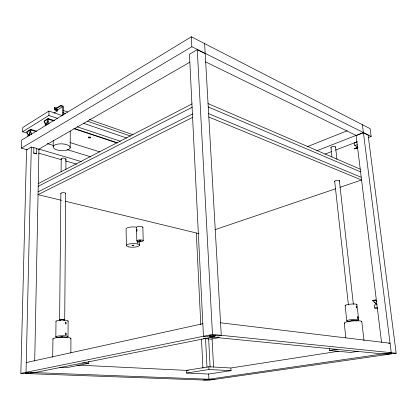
<?xml version="1.0" encoding="UTF-8"?>
<svg xmlns="http://www.w3.org/2000/svg" width="417" height="417" viewBox="0 0 417 417"><rect width="100%" height="100%" fill="white"/><g stroke="black" fill="none" stroke-linecap="round" stroke-linejoin="round"><path stroke-width="0.63" d="M70.16 147.821A8.517 3.404 2.3 0 0 58.046 144.047A8.517 3.404 2.3 0 0 56.837 149.885A8.517 3.404 2.3 0 0 70.16 147.821L70.264 130.995M70.859 352.871L70.932 338.588M64.713 320.006L65.704 193.055M65.891 169.62L65.969 159.2M68.018 336.639L68.117 321.1M62.712 115.519L62.795 106.59L60.778 105.882L55.206 109.363M63.217 115.092L63.301 106.236L60.783 105.345L54.71 109.15M60.778 105.882L60.783 105.345M59.615 320.027L60.877 193.352M61.09 171.919L61.216 158.924M54.95 109.186L57.447 110.02L54.95 109.186L54.955 108.545M52.714 357.27L52.943 338.807M57.416 110.041L57.457 109.384M57.546 110.343L57.556 109.812M62.795 106.59L57.718 109.754L57.702 110.818L53.892 113.184M55.826 336.78L56.003 321.163M53.188 146.758L53.277 140.242M54.419 109.723L54.45 107.32L54.419 109.723L57.489 110.786M48.096 118.511L46.318 124.501L45.641 124.912L44.046 121.013L48.096 118.511L54.653 120.701M48.961 111.031L22.763 127.519L22.648 131.777L48.888 115.452L48.961 111.031L62.628 115.712M34.72 360.913L38.953 149.307L36.42 148.561M30.618 129.306L28.903 135.118L28.267 135.504L26.803 131.668L30.618 129.306L36.529 131.167M33.871 147.811L31.311 147.055L26.026 372.313L28.867 372.423L25.395 373.121L31.009 373.33L29.284 373.674M381.545 342.294L356.108 135.634L363.436 132.778L368.112 135.113L396.15 353.215L208.828 380.215L20.85 373.366L26.563 149.839L31.311 147.055M27.345 149.849L21.413 148.129L21.637 140.102L191.346 36.785L370.15 128.676L371.161 136.442L368.122 137.6M28.267 135.504L29.425 135.275L31.124 130.005M45.641 124.912L46.162 125.084L46.84 124.673L48.607 119.236M62.805 336.733L61.018 336.717L61.419 336.837M26.792 132.199L30.608 129.843L35.966 131.527M21.413 148.129L191.851 46.709L371.161 136.442M197.262 49.675L189.448 54.257L203.454 336.248L206.415 336.54L212.404 335.331L218.247 335.92L221.271 335.315L205.2 53.647L197.262 49.675L212.477 334.418L396.15 353.215M38.14 149.557L189.949 62.154M38.27 183.569L192.107 103.859M38.213 186.326L192.273 107.211M38.103 191.856L192.612 113.94M192.784 117.318L38.046 194.635L61.398 200.29M307.438 146.633L347.278 130.74M316.826 150.73L363.41 132.559L362.415 124.699M325.005 154.097L331.687 151.543M335.331 150.146L357.192 141.785M356.889 141.983L354.46 142.911L354.784 145.538L357.484 146.805M354.784 145.538L357.213 144.616M357.833 147.795L354.137 148.76L357.682 147.482M354.424 148.885L357.968 147.613M215.052 229.652L335.711 188.755M340.022 187.29L361.565 179.988L208.771 117.015M354.137 148.76L357.525 147.649M26.255 362.566L202.834 323.717M353.22 320.459C354.559 320.063 351.124 320.23 352.13 320.537M376.749 304.446L372.579 300.527L375.232 299.979L376.759 301.204M373.403 300.485L375.529 300.047M20.85 373.366L212.477 334.418M29.946 372.876L31.687 372.527L210.694 379.298L208.881 379.564M215.339 335.628L209.35 336.832L384.625 354.085L390.13 353.288M376.89 304.483L374.231 305.015L374.602 308.038L377.651 308.596M88.842 361.372L88.847 363.296L66.809 367.643L59.725 367.325M219.378 337.525L211.096 339.157L203.439 338.427M374.602 308.038L377.265 307.517M208.823 366.767L186.409 370.395L186.519 373.053L208.641 374.054L231.028 370.645L230.867 367.997L208.823 366.767L208.964 369.504L186.519 373.053M329.284 348.56L329.477 350.447L337.191 349.227M230.976 367.976L338.812 351.192M388.8 343.41L390.072 343.212L220.557 322.8M358.13 351.296L350.53 352.454L329.477 350.447M203.496 380.017L214.239 379.434M27.126 372.772L32.745 372.986L215.24 336.519L209.397 335.94M210.658 379.632L207.093 379.496L385.725 353.522L389.004 353.851M77.489 365.073L188.406 370.494M82.347 362.957L88.847 363.296M208.964 369.504L231.028 370.645M387.888 354.403L386.262 354.247L391.761 353.449L388.493 353.121L391.271 352.714L363.436 132.778M372.579 300.527L372.871 300.589M65.188 201.208L198.987 233.629M33.756 152.966L36.31 153.706M38.557 153.102L61.659 159.805M65.401 160.889L76.639 164.152M38.958 149.088L81.294 161.572M47.215 143.573L53.449 145.47M67.153 149.635L90.833 156.839M28.903 135.118L29.425 135.275M22.648 131.777L27.532 133.289M70.082 142.562L99.882 151.908M46.318 124.501L46.84 124.673M74.205 128.452L117.354 142.776M73.866 128.65L117.01 142.958M53.496 120.862L48.085 119.059L44.035 121.555L44.556 121.728L45.359 123.406M77.228 126.784L120.44 141.269M48.888 115.452L57.822 118.464M83.598 123.296L126.705 138.043M55.206 109.859L57.212 110.552M62.988 112.72L65.479 113.549M87.565 121.232L130.61 136.104M57.212 109.577L57.718 109.754M54.419 107.341L56.905 108.175M63.009 110.343L67.955 112.032M89.405 119.554L133.028 134.748M208.578 113.638L361.231 177.272M208.172 106.908L360.564 171.861M207.984 103.567L360.236 169.166M356.577 147.842L356.858 147.967M355.451 148.332L355.737 148.462M205.55 61.862L356.082 135.421M374.268 301.898L376.598 304.071M375.232 299.979L376.879 301.533M361.794 321.517L364.02 340.694M356.931 304.556L358.683 319.829M335.549 146.961L336.941 159.216M339.349 180.493L353.371 304.321M330.931 147.639L331.937 156.693M334.669 181.27L348.398 304.806M345.12 305.713L346.788 320.939M344.254 323.144L345.839 337.78M204.627 43.608L205.185 53.376M212.06 338.489L213.582 367.085M208.651 338.541L210.132 367.153M208.641 374.033L208.907 379.235M191.346 36.785L191.851 46.709M205.513 338.072L206.994 367.335M196.324 233.035L200.796 324.739M201.494 339.047L202.923 368.315M142.864 227.338L143.213 240.771A3.195 0.902 -1.4 0 1 138.282 241.594A3.195 0.902 -1.4 0 1 138.58 240.025A3.195 0.902 -1.4 0 1 143.213 240.771M139.492 241.933L139.57 245.102M136.927 231.372L136.88 229.407A1.032 0.667 73.2 0 1 137.063 229.491M136.526 227.374L136.833 240.833M126.387 245.733L126.08 229.225A6.578 1.965 -1.1 0 1 129.525 227.223A6.578 1.965 -1.1 0 1 136.833 227.317M58.526 337.556A6.114 0.938 -1.3 0 1 57.171 336.217A6.114 0.938 -1.3 0 1 66.183 335.93A6.114 0.938 -1.3 0 1 65.912 337.322M56.107 321.439A6.073 1.058 -1.1 0 1 62.498 320.063A6.073 1.058 -1.1 0 1 67.789 321.371M53.115 339.162A9.018 1.36 -1.4 0 1 62.581 337.311A9.018 1.36 -1.4 0 1 70.437 338.943M58.166 337.489A3.821 0.584 -1.3 0 1 62.743 336.853A3.821 0.584 -1.3 0 1 65.578 337.551M348.794 321.408A5.979 0.928 -4.9 0 1 348.638 320.042A5.979 0.928 -4.9 0 1 357.411 319.406A5.979 0.928 -4.9 0 1 355.982 320.887M345.422 305.953A5.942 1.042 -5.1 0 1 350.661 304.113A5.942 1.042 -5.1 0 1 356.811 304.837M344.708 323.451A8.82 1.345 -4.9 0 1 352.511 321.007A8.82 1.345 -4.9 0 1 361.602 321.882M349.154 321.45A3.732 0.579 -4.9 0 1 353.136 320.501A3.732 0.579 -4.9 0 1 356.509 320.913M137.772 241.276A1.032 0.672 74.1 0 1 138.1 242.595A1.032 0.672 74.1 0 1 137.282 242.939L137.235 241.026A1.032 0.672 74.1 0 1 137.417 241.042M136.594 227.625A3.174 0.954 -1.3 0 1 139.851 226.395A3.174 0.954 -1.3 0 1 142.713 227.588M90.708 137.12A1.152 0.48 1.5 0 1 89.488 137.464A1.152 0.48 1.5 0 1 88.44 136.984M30.045 132.038A3.18 1.553 -74.2 0 1 31.317 134.634M27.908 136.323A3.18 1.553 -74.2 0 1 28.121 134.743M47.892 121.331A3.279 1.647 -73.5 0 1 48.825 123.99M45.203 125.793A3.279 1.647 -73.5 0 1 45.417 124.172M331.343 148.035A2.335 0.902 -7.6 0 1 332.745 146.466A2.335 0.902 -7.6 0 1 335.523 147.201M61.45 159.398A2.382 0.917 2 0 1 62.201 158.278A2.382 0.917 2 0 1 65.26 158.455A2.382 0.917 2 0 1 65.563 159.638M60.736 320.412A2.554 0.448 -1 0 1 60.178 319.766A2.554 0.448 -1 0 1 63.942 319.662A2.554 0.448 -1 0 1 63.832 320.324M60.72 320.261A1.913 0.334 -1 0 1 60.679 319.829A1.913 0.334 -1 0 1 63.097 319.709A1.913 0.334 -1 0 1 63.968 320.094M335.096 181.77A2.372 0.808 -7 0 1 335.383 180.697A2.372 0.808 -7 0 1 338.401 180.285A2.372 0.808 -7 0 1 339.157 181.218M61.012 193.723A2.419 0.824 1.3 0 1 63.097 192.664A2.419 0.824 1.3 0 1 65.667 193.686M65.401 333.152L65.474 334.924A0.943 0.709 81.9 0 0 66.381 334.126A0.943 0.709 81.9 0 0 65.49 333.115L65.401 333.152M65.485 322.164L65.469 324.019A0.938 0.704 80.6 0 0 66.188 323.185A0.938 0.704 80.6 0 0 65.485 322.164M45.755 124.256C46.23 125.282 46.287 122.77 45.755 124.256M28.82 134.587C28.538 136.093 28.148 133.94 28.82 134.587M36.425 148.343L36.305 153.925L33.751 153.19L33.876 147.592L36.425 148.343M357.468 316.774L357.671 318.546A0.938 0.386 79 0 0 358.078 317.785A0.938 0.386 79 0 0 357.468 316.774M356.405 307.866L356.196 306.052A0.928 0.381 78.6 0 1 356.702 307.068A0.928 0.381 78.6 0 1 356.405 307.866M128.717 246.895A6.625 1.83 -1.3 0 0 139.492 245.582A6.625 1.83 -1.3 0 0 130.709 243.731A6.625 1.83 -1.3 0 0 128.717 246.895M132.345 245.644A0.996 0.276 -1.3 0 0 133.961 245.446A0.996 0.276 -1.3 0 0 132.632 245.17A0.996 0.276 -1.3 0 0 132.345 245.644M139.455 241.062A1.048 0.297 -1.4 0 0 141.071 240.791A1.048 0.297 -1.4 0 0 139.549 240.552A1.048 0.297 -1.4 0 0 139.455 241.062M88.811 137.845A1.152 0.48 1.5 0 0 90.713 137.636A1.152 0.48 1.5 0 0 89.248 137.042A1.152 0.48 1.5 0 0 88.811 137.845"/></g></svg>
